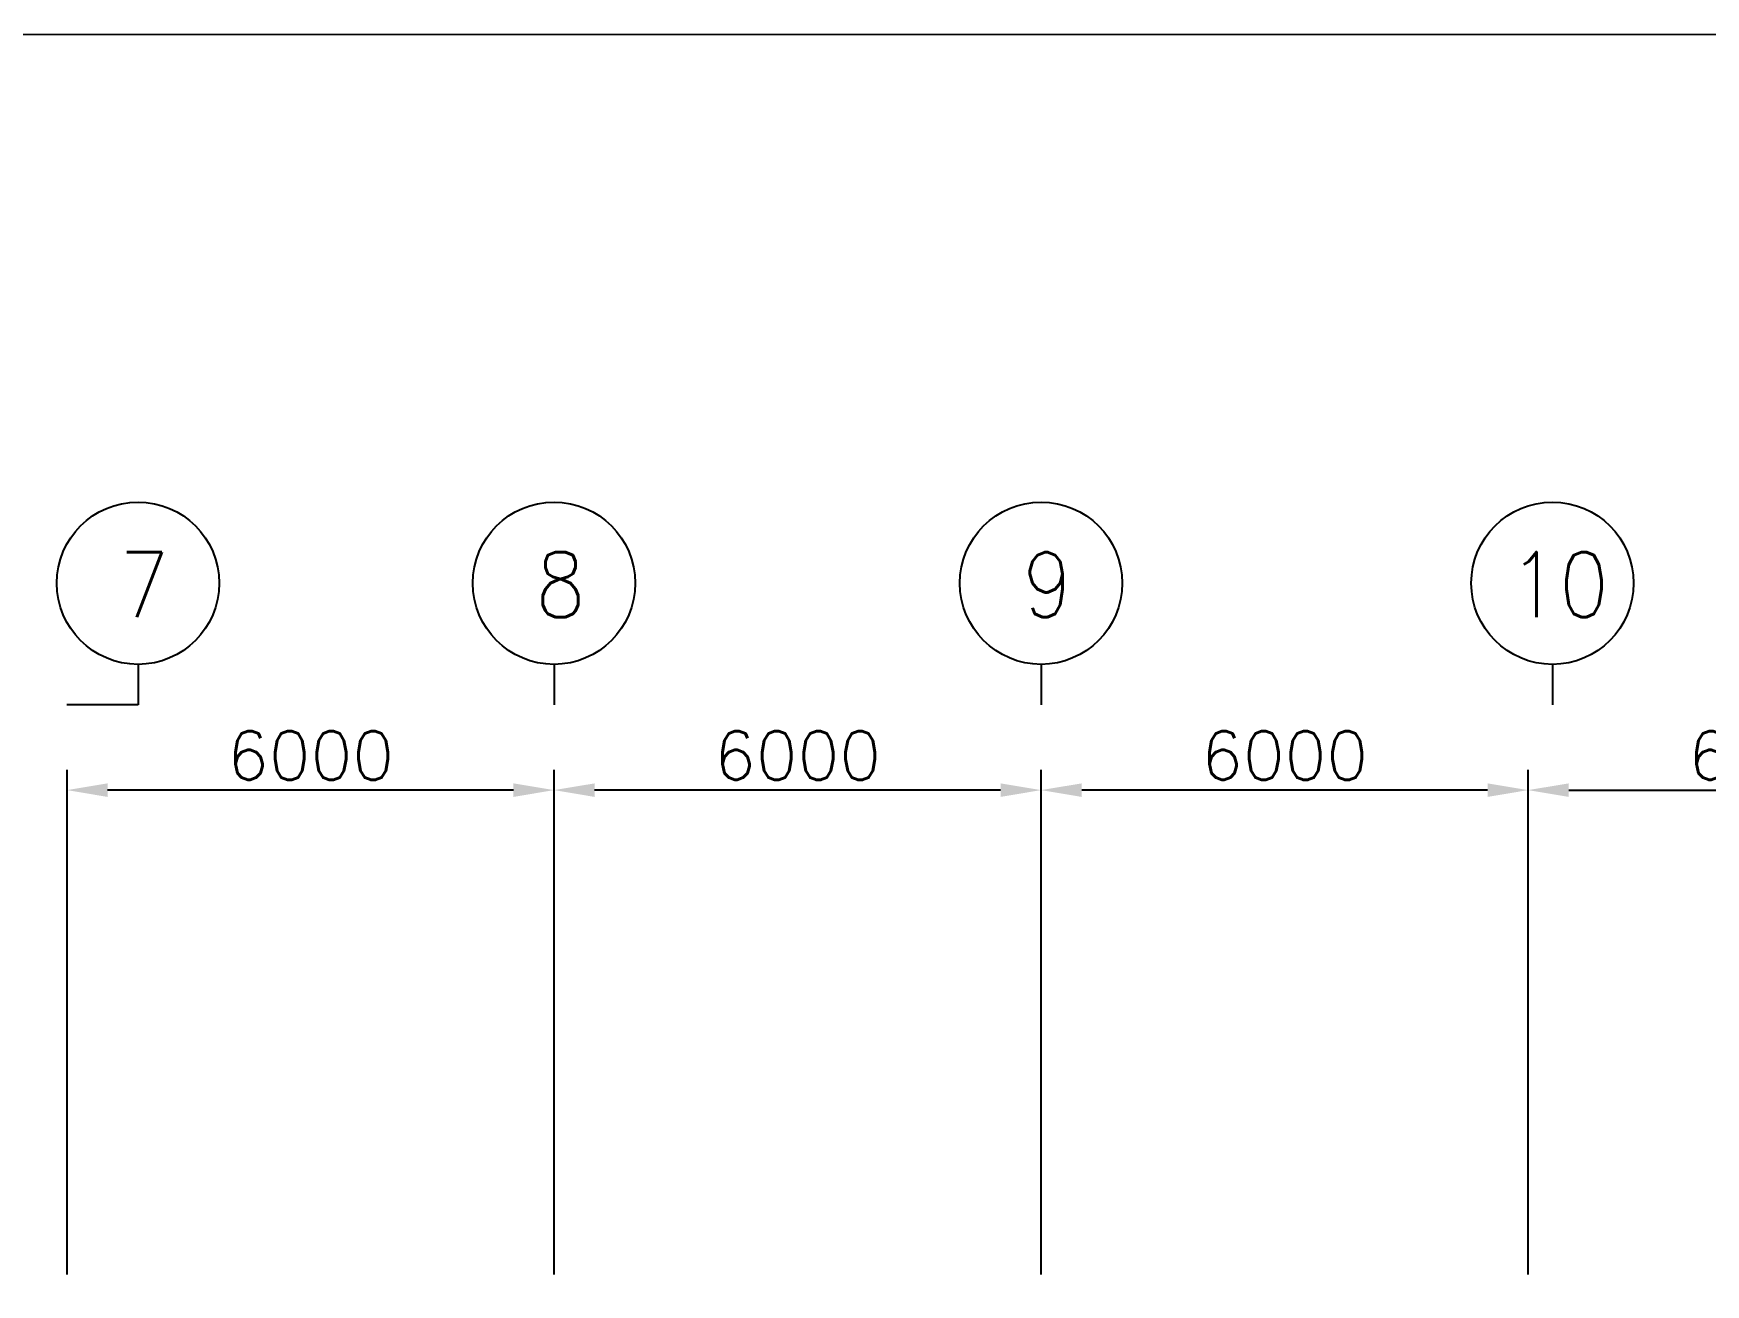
# Model space of a CAD drawing. Extents: x -59767 to 1106559, y -1290 to 1129522.
# Drawn here: x 61796 to 82396, y 469293 to 484710 of the extents above; entities that cross this region are included whole.
import ezdxf
from ezdxf.enums import TextEntityAlignment as Align

# ---------------------------------------------------------------- set-up
doc = ezdxf.new("R2010")
doc.units = 0
doc.layers.get('0').update_dxf_attribs({"linetype": 'CONTINUOUS', "lineweight": 9})
doc.layers.get('Defpoints').update_dxf_attribs({"linetype": 'CONTINUOUS', "lineweight": 9})
for name, color, linetype in [('15', 1, 'CONTINUOUS'), ('7', 7, 'CONTINUOUS'), ('DIM', 7, 'CONTINUOUS')]:
    doc.layers.add(name, color=color, linetype=linetype)
doc.layers.add('TEXT', color=3, linetype='CONTINUOUS', lineweight=9)
doc.layers.add('치수선', color=6, linetype='CONTINUOUS', lineweight=9)
doc.styles.add('ROMANS', font='romans.shx', dxfattribs={"bigfont": 'whgtxt.shx'})
doc.styles.get("Standard").update_dxf_attribs({"font": 'romans.shx', "bigfont": 'whtgtxt.shx'})
doc.dimstyles.new('ISO-25', dxfattribs={"dimscale": 200, "dimtxt": 3, "dimasz": 2.5, "dimexe": 1.25, "dimexo": 0.625, "dimtad": 1, "dimdec": 0, "dimdsep": 46, "dimtxsty": 'Standard', "dimcen": 2.5, "dimadec": 0, "dimazin": 0, "dimtp": 0.1, "dimtm": 0.1, "dimtfac": 0.6, "dimtdec": 0, "dimtmove": 0, "dimatfit": 3, "dimfxl": 1, "dimtvp": 1, "dimtolj": 1, "dimarcsym": 0})

# ---------------------------------------------------------------- blocks, each defined once
blk = doc.blocks.new('BUBBLE')
blk.add_line((0, -600), (0, -900))
blk.add_circle((0, 0), 600)
blk = doc.blocks.new('*D279')
at = {"layer": 'Defpoints', "color": 0}
for p in [(86210, 475386), (80210, 469293), (86210, 469293)]:
    blk.add_point(p, dxfattribs=at)
at = {"layer": '치수선', "color": 0, "lineweight": -2}
for p, q in [((80210, 469418), (80210, 475636)), ((86210, 469418), (86210, 475636)), ((80710, 475386), (85710, 475386))]:
    blk.add_line(p, q, dxfattribs=at)
at = {"layer": '치수선', "color": 0}
for points in [[(80710, 475469), (80710, 475302), (80210, 475386)], [(85710, 475302), (85710, 475469), (86210, 475386)]]:
    blk.add_solid(points, dxfattribs=at)
at = {"layer": '치수선', "color": 0, "insert": (83210, 475811), "char_height": 600, "attachment_point": 5}
blk.add_mtext('\\A1;6000', dxfattribs=at)
blk = doc.blocks.new('*D280')
at = {"layer": 'Defpoints', "color": 0}
for p in [(74210, 475386), (74210, 469293), (80210, 469293)]:
    blk.add_point(p, dxfattribs=at)
at = {"layer": '치수선', "color": 0, "lineweight": -2}
for p, q in [((74210, 469418), (74210, 475636)), ((80210, 469418), (80210, 475636)), ((79710, 475386), (74710, 475386))]:
    blk.add_line(p, q, dxfattribs=at)
at = {"layer": '치수선', "color": 0}
for points in [[(74710, 475469), (74710, 475302), (74210, 475386)], [(79710, 475302), (79710, 475469), (80210, 475386)]]:
    blk.add_solid(points, dxfattribs=at)
at = {"layer": '치수선', "color": 0, "insert": (77210, 475811), "char_height": 600, "attachment_point": 5}
blk.add_mtext('\\A1;6000', dxfattribs=at)
blk = doc.blocks.new('*D281')
at = {"layer": 'Defpoints', "color": 0}
for p in [(68210, 475386), (68210, 469293), (74210, 469293)]:
    blk.add_point(p, dxfattribs=at)
at = {"layer": '치수선', "color": 0, "lineweight": -2}
for p, q in [((68210, 469418), (68210, 475636)), ((74210, 469418), (74210, 475636)), ((73710, 475386), (68710, 475386))]:
    blk.add_line(p, q, dxfattribs=at)
at = {"layer": '치수선', "color": 0}
for points in [[(68710, 475469), (68710, 475302), (68210, 475386)], [(73710, 475302), (73710, 475469), (74210, 475386)]]:
    blk.add_solid(points, dxfattribs=at)
at = {"layer": '치수선', "color": 0, "insert": (71210, 475811), "char_height": 600, "attachment_point": 5}
blk.add_mtext('\\A1;6000', dxfattribs=at)
blk = doc.blocks.new('*D282')
at = {"layer": 'Defpoints', "color": 0}
for p in [(62210, 475386), (62210, 469293), (68210, 469293)]:
    blk.add_point(p, dxfattribs=at)
at = {"layer": '치수선', "color": 0, "lineweight": -2}
for p, q in [((62210, 469418), (62210, 475636)), ((68210, 469418), (68210, 475636)), ((67710, 475386), (62710, 475386))]:
    blk.add_line(p, q, dxfattribs=at)
at = {"layer": '치수선', "color": 0}
for points in [[(62710, 475469), (62710, 475302), (62210, 475386)], [(67710, 475302), (67710, 475469), (68210, 475386)]]:
    blk.add_solid(points, dxfattribs=at)
at = {"layer": '치수선', "color": 0, "insert": (65210, 475811), "char_height": 600, "attachment_point": 5}
blk.add_mtext('\\A1;6000', dxfattribs=at)

msp = doc.modelspace()

# ---------------------------------------------------------------- linework, layer by layer
at = {"layer": '15'}
msp.add_line((178754.5, 484710.3), (2838.9, 484685.1), dxfattribs=at)
at = {"layer": 'DIM', "linetype": 'Continuous'}
msp.add_line((63084.6, 476435.6), (62209.6, 476435.6), dxfattribs=at)

# ---------------------------------------------------------------- block references
at = {"layer": '7', "color": 7, "xscale": 1.666666666627862, "yscale": 1.666666666627862, "zscale": 1.666666666627862}
for p in [(63084.6, 477935.6), (68209.6, 477935.6), (74209.6, 477935.6), (80509.6, 477935.6)]:
    msp.add_blockref('BUBBLE', p, dxfattribs=at)

# ---------------------------------------------------------------- texts
at = {"layer": 'TEXT', "color": 7, "style": 'ROMANS', "width": 0.9}
for s, p in [('7', (63164, 477918.1)), ('8', (68289, 477918.1)), ('9', (74289, 477918.1)), ('10', (80589, 477918.1))]:
    msp.add_text(s, height=800, dxfattribs=at).set_placement(p, align=Align.MIDDLE)

# ---------------------------------------------------------------- dimensions: what is measured, and where the dimension line sits
at = {"layer": '치수선'}
for base, p1, p2, picture, middle in [((62209.6, 475385.6), (68209.6, 469292.8), (62209.6, 469292.8), '*D282', (65209.6, 475810.6)), ((68209.6, 475385.6), (74209.6, 469292.8), (68209.6, 469292.8), '*D281', (71209.6, 475810.6)), ((74209.6, 475385.6), (80209.6, 469292.8), (74209.6, 469292.8), '*D280', (77209.6, 475810.6)), ((86209.6, 475385.6), (80209.6, 469292.8), (86209.6, 469292.8), '*D279', (83209.6, 475810.6))]:
    dim = msp.add_linear_dim(base=base, p1=p1, p2=p2, dimstyle='ISO-25', dxfattribs=at)
    dim.commit()
    dim.dimension.update_dxf_attribs({"geometry": picture, "text_midpoint": middle})

doc.saveas('drawing.dxf')
